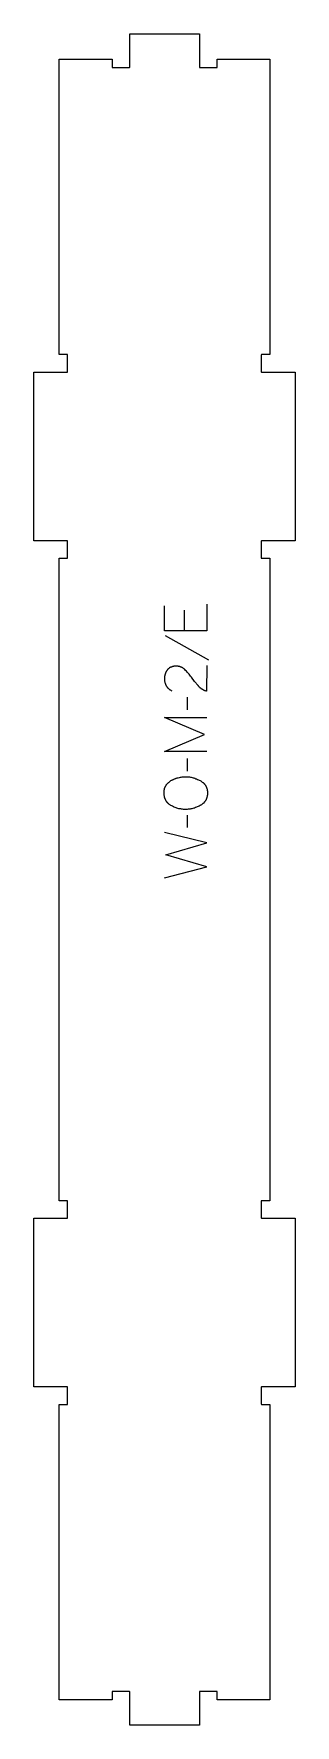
# Model space of a CAD drawing. Extents: x -93 to 93, y -600 to 600.
import ezdxf

# ---------------------------------------------------------------- set-up
doc = ezdxf.new("R2010")
doc.units = 0
doc.layers.add('1_ANYTOOL_1MMDEEP_LABELS_S', color=2, linetype='CONTINUOUS')
doc.layers.add('4_ANYTOOL_CUTTHROUGH_OUTSI', color=5, linetype='CONTINUOUS')

msp = doc.modelspace()

# ---------------------------------------------------------------- linework, layer by layer
at = {"layer": '1_ANYTOOL_1MMDEEP_LABELS_S'}
for p, q in [((13.9, 191.1), (13.9, 176.4)), ((0.5, 173), (31.2, 155.8)), ((16.1, 129.2), (16.2, 120.4)), ((16.1, 85.7), (16.2, 76.9)), ((16.1, 45.6), (16.2, 36.9))]:
    msp.add_line(p, q, dxfattribs=at)
for points in [[(30, 195.3), (30, 176.4), (0, 176.4), (0, 194.2)], [(30, 151.8), (29.9, 133.5), (29.5, 133.6), (29, 133.8), (28.8, 133.8), (28.6, 133.9), (28.4, 134), (28.1, 134.1), (27.9, 134.2), (27.7, 134.3), (27.5, 134.4), (27.3, 134.5), (27.1, 134.7), (26.9, 134.8), (26.7, 134.9), (26.5, 135), (26.3, 135.1), (26.2, 135.3), (26, 135.4), (25.8, 135.6), (25.6, 135.7), (25.4, 135.8), (25.3, 136), (25.1, 136.1), (24.9, 136.3), (24.7, 136.5), (24.6, 136.6), (24.4, 136.8), (24.3, 137), (24.1, 137.1), (23.9, 137.3), (23.8, 137.5), (21.4, 140.5), (19.1, 143.5), (18.5, 144.2), (17.9, 145), (17.4, 145.7), (16.8, 146.4), (16.2, 147.1), (15.6, 147.7), (15, 148.3), (14.4, 148.9), (14.2, 149.1), (14, 149.2), (13.9, 149.3), (13.7, 149.5), (13.6, 149.6), (13.4, 149.7), (13.2, 149.8), (13, 150), (12.9, 150.1), (12.7, 150.2), (12.5, 150.3), (12.3, 150.4), (12.1, 150.5), (12, 150.5), (11.8, 150.6), (11.6, 150.7), (11.4, 150.8), (11.2, 150.8), (11, 150.9), (10.8, 151), (10.6, 151), (10.4, 151.1), (10.2, 151.1), (10, 151.1), (9.8, 151.2), (9.6, 151.2), (9.3, 151.2), (9.1, 151.2), (8.9, 151.3), (8.7, 151.3), (8.5, 151.3), (8.2, 151.3), (8, 151.3), (7.7, 151.3), (7.5, 151.3), (7.3, 151.2), (7, 151.2), (6.8, 151.2), (6.6, 151.2), (6.3, 151.1), (6.1, 151.1), (5.9, 151), (5.7, 151), (5.5, 150.9), (5.3, 150.9), (5.1, 150.8), (4.9, 150.7), (4.7, 150.7), (4.5, 150.6), (4.3, 150.5), (4.1, 150.4), (3.9, 150.3), (3.8, 150.2), (3.6, 150.1), (3.4, 150), (3.3, 149.9), (3.1, 149.7), (3, 149.6), (2.8, 149.5), (2.7, 149.3), (2.5, 149.2), (2.4, 149.1), (2.2, 148.9), (2.1, 148.8), (2, 148.6), (1.8, 148.4), (1.7, 148.3), (1.6, 148.1), (1.5, 147.9), (1.4, 147.8), (1.3, 147.6), (1.2, 147.4), (1.1, 147.2), (1, 147), (0.9, 146.9), (0.8, 146.7), (0.7, 146.5), (0.7, 146.3), (0.6, 146.1), (0.5, 145.9), (0.5, 145.7), (0.4, 145.5), (0.3, 145.3), (0.3, 145.1), (0.2, 144.9), (0.2, 144.7), (0.2, 144.4), (0.1, 144.2), (0.1, 144), (0.1, 143.8), (0.1, 143.5), (0, 143.3), (0, 143.1), (0, 142.8), (0, 142.4), (0, 142), (0, 141.6), (0, 141.3), (0.1, 140.9), (0.1, 140.6), (0.2, 140.3), (0.2, 139.9), (0.3, 139.6), (0.4, 139.3), (0.4, 139.2), (0.5, 139), (0.5, 138.9), (0.6, 138.7), (0.7, 138.6), (0.7, 138.4), (0.8, 138.3), (0.8, 138.1), (0.9, 138), (1, 137.8), (1, 137.7), (1.1, 137.6), (1.2, 137.4), (1.3, 137.3), (1.4, 137.2), (1.4, 137), (1.5, 136.9), (1.6, 136.8), (1.7, 136.7), (1.8, 136.5), (1.9, 136.4), (2, 136.3), (2.1, 136.2), (2.2, 136), (2.3, 135.9), (2.4, 135.8), (2.5, 135.7), (2.6, 135.6), (2.8, 135.5), (2.9, 135.4), (3, 135.3), (3.1, 135.2), (3.4, 135), (3.6, 134.8), (3.9, 134.6), (4.2, 134.4), (4.5, 134.2), (4.8, 134), (5.1, 133.9)], [(30, 90.8), (0, 90.8), (28.4, 102.8), (0.1, 114.8), (30, 114.8)], [(0, 1.3), (30, 9), (0.9, 17.4), (30, 25.9), (0, 33.4)]]:
    msp.add_lwpolyline(points, dxfattribs=at)
msp.add_lwpolyline([(-0.3, 61.7), (-0.3, 62.1), (-0.3, 62.5), (-0.3, 62.8), (-0.3, 63), (-0.2, 63.2), (-0.2, 63.3), (-0.2, 63.5), (-0.2, 63.7), (-0.1, 63.8), (-0.1, 64), (-0.1, 64.2), (0, 64.3), (0, 64.5), (0.1, 64.6), (0.1, 64.8), (0.2, 65), (0.2, 65.1), (0.3, 65.3), (0.4, 65.4), (0.4, 65.6), (0.5, 65.7), (0.6, 65.9), (0.6, 66), (0.7, 66.1), (0.8, 66.3), (0.9, 66.4), (1, 66.5), (1.1, 66.7), (1.3, 67.1), (1.5, 67.3), (1.7, 67.6), (1.9, 67.8), (2.1, 68.1), (2.4, 68.3), (2.6, 68.5), (2.8, 68.7), (3.1, 68.9), (3.3, 69.1), (3.5, 69.3), (3.8, 69.5), (4.1, 69.7), (4.3, 69.9), (4.6, 70.1), (5.2, 70.4), (5.5, 70.6), (5.8, 70.7), (6.1, 70.9), (6.4, 71), (6.7, 71.2), (7, 71.3), (7.3, 71.4), (7.6, 71.5), (7.9, 71.7), (8.2, 71.8), (8.6, 71.9), (8.9, 72), (9.2, 72.1), (9.6, 72.1), (10.6, 72.4), (11.3, 72.5), (11.9, 72.6), (12.6, 72.7), (13.2, 72.8), (13.9, 72.8), (14.5, 72.8), (15.2, 72.9), (15.8, 72.8), (16.4, 72.8), (17.1, 72.8), (17.7, 72.7), (18.4, 72.6), (19, 72.5), (19.6, 72.3), (20.3, 72.2), (20.9, 72), (21.5, 71.8), (22.2, 71.5), (22.8, 71.3), (23.5, 71), (24.1, 70.7), (24.7, 70.4), (25.4, 70.1), (25.7, 69.9), (26, 69.7), (26.3, 69.5), (26.6, 69.3), (26.8, 69.1), (27.1, 68.9), (27.4, 68.7), (27.6, 68.5), (27.7, 68.4), (27.8, 68.3), (28, 68.2), (28.1, 68), (28.2, 67.9), (28.3, 67.8), (28.4, 67.7), (28.5, 67.6), (28.6, 67.4), (28.7, 67.3), (28.8, 67.2), (28.9, 67.1), (28.9, 66.9), (29, 66.8), (29.1, 66.7), (29.2, 66.5), (29.3, 66.4), (29.4, 66.2), (29.4, 66.1), (29.5, 66), (29.6, 65.8), (29.6, 65.7), (29.7, 65.5), (29.8, 65.4), (29.8, 65.2), (29.9, 65.1), (29.9, 64.9), (30, 64.8), (30.1, 64.5), (30.2, 64.1), (30.2, 63.8), (30.3, 63.5), (30.3, 63.2), (30.4, 62.8), (30.4, 62.5), (30.5, 62.1), (30.5, 61.7), (30.5, 61.4), (30.5, 61), (30.5, 60.6), (30.4, 60.2), (30.4, 59.9), (30.3, 59.5), (30.3, 59.2), (30.2, 58.8), (30.1, 58.5), (30.1, 58.2), (30, 57.8), (29.9, 57.7), (29.9, 57.5), (29.8, 57.4), (29.7, 57.2), (29.7, 57.1), (29.6, 56.9), (29.5, 56.8), (29.5, 56.6), (29.4, 56.5), (29.3, 56.3), (29.3, 56.2), (29.2, 56), (29.1, 55.9), (29, 55.8), (28.9, 55.6), (28.8, 55.5), (28.7, 55.4), (28.6, 55.2), (28.5, 55.1), (28.4, 55), (28.3, 54.9), (28.2, 54.7), (28.1, 54.6), (28, 54.5), (27.9, 54.4), (27.8, 54.2), (27.7, 54.1), (27.6, 54), (27.4, 53.9), (27.3, 53.8), (27, 53.6), (26.8, 53.4), (26.5, 53.2), (26.2, 53), (25.9, 52.8), (25.6, 52.6), (25.3, 52.4), (24.6, 52.1), (24, 51.8), (23.3, 51.5), (22.7, 51.2), (22, 51), (21.4, 50.7), (20.7, 50.5), (20.1, 50.4), (19.4, 50.2), (18.8, 50.1), (18.1, 49.9), (17.5, 49.8), (16.8, 49.8), (16.2, 49.7), (15.5, 49.7), (14.9, 49.7), (14.2, 49.7), (13.5, 49.7), (12.8, 49.8), (12.1, 49.9), (11.5, 50), (10.8, 50.1), (10.1, 50.2), (9.5, 50.4), (8.8, 50.6), (8.2, 50.8), (7.6, 51), (6.9, 51.3), (6.3, 51.6), (5.7, 51.9), (5.1, 52.2), (4.5, 52.5), (4.2, 52.7), (3.9, 52.9), (3.6, 53.1), (3.4, 53.3), (3.1, 53.5), (2.9, 53.8), (2.6, 54), (2.4, 54.2), (2.3, 54.3), (2.2, 54.4), (2.1, 54.6), (1.9, 54.7), (1.8, 54.8), (1.7, 54.9), (1.6, 55.1), (1.5, 55.2), (1.5, 55.3), (1.4, 55.5), (1.3, 55.6), (1.2, 55.7), (1.1, 55.9), (1, 56), (0.9, 56.2), (0.9, 56.3), (0.8, 56.4), (0.7, 56.6), (0.6, 56.9), (0.5, 57.2), (0.3, 57.5), (0.2, 57.8), (0.1, 58.1), (0, 58.5), (0, 58.8), (-0.1, 59.1), (-0.2, 59.5), (-0.2, 59.8), (-0.3, 60.2), (-0.3, 60.6), (-0.3, 60.9), (-0.3, 61.3)], close=True, dxfattribs=at)
at = {"layer": '4_ANYTOOL_CUTTHROUGH_OUTSI'}
msp.add_lwpolyline([(74.7, 227.8), (74.7, -227.8), (69, -227.8, 0.414214), (68.7, -228), (68.7, -240, 0.414214), (69, -240.3), (92.7, -240.3), (92.7, -359.8), (69, -359.8, 0.414214), (68.7, -360), (68.7, -372, 0.414214), (69, -372.3), (74.7, -372.3), (74.7, -581.8), (37.3, -581.8), (37.3, -576, 0.414214), (37, -575.8), (25, -575.8, 0.414214), (24.8, -576), (24.8, -599.8), (-24.7, -599.8), (-24.7, -576, 0.414214), (-25, -575.8), (-37, -575.8, 0.414214), (-37.2, -576), (-37.2, -581.8), (-74.8, -581.8), (-74.8, -372.3), (-69, -372.3, 0.414214), (-68.8, -372), (-68.8, -360, 0.414214), (-69, -359.8), (-92.8, -359.8), (-92.8, -240.3), (-69, -240.3, 0.414214), (-68.8, -240), (-68.8, -228, 0.414214), (-69, -227.8), (-74.8, -227.8), (-74.8, 227.8), (-69, 227.8, 0.414214), (-68.8, 228), (-68.8, 240, 0.414214), (-69, 240.3), (-92.8, 240.3), (-92.8, 359.8), (-69, 359.8, 0.414214), (-68.8, 360), (-68.8, 372, 0.414214), (-69, 372.3), (-74.8, 372.3), (-74.8, 581.8), (-37.2, 581.8), (-37.2, 576, 0.414214), (-37, 575.8), (-25, 575.8, 0.414214), (-24.7, 576), (-24.7, 599.8), (24.8, 599.8), (24.8, 576, 0.414214), (25, 575.8), (37, 575.8, 0.414214), (37.3, 576), (37.3, 581.8), (74.7, 581.8), (74.7, 372.3), (69, 372.3, 0.414214), (68.7, 372), (68.7, 360, 0.414214), (69, 359.8), (92.7, 359.8), (92.7, 240.3), (69, 240.3, 0.414214), (68.7, 240), (68.7, 228, 0.414214), (69, 227.8)], format="xyb", close=True, dxfattribs=at)

doc.saveas('drawing.dxf')
